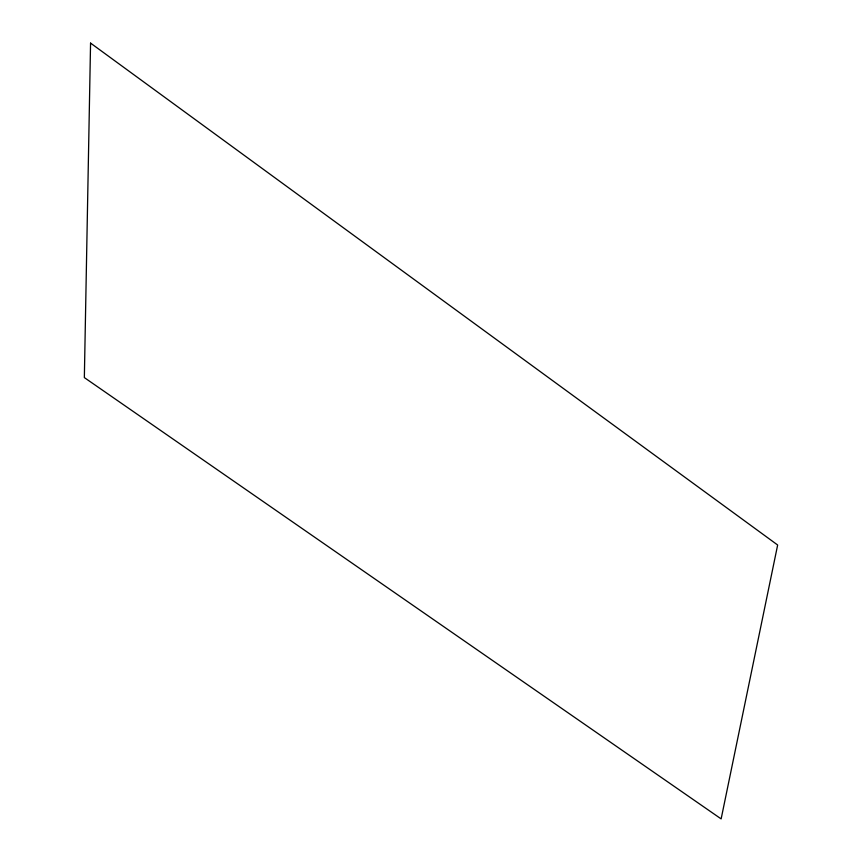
<?xml version="1.0" encoding="UTF-8"?>
<svg xmlns="http://www.w3.org/2000/svg" width="862" height="862" viewBox="0 0 862 862"><rect width="100%" height="100%" fill="white"/><g stroke="black" fill="none" stroke-linecap="round" stroke-linejoin="round"><path stroke-width="1.29" d="M90.564 43.1L84.347 377.599L721.138 818.9L777.653 545.01L90.564 43.1"/></g></svg>
